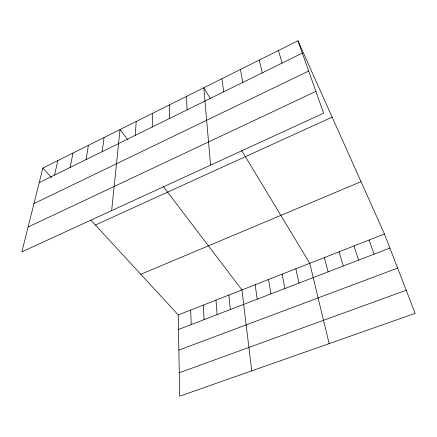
<?xml version="1.0" encoding="UTF-8"?>
<svg xmlns="http://www.w3.org/2000/svg" width="437" height="437" viewBox="0 0 437 437"><rect width="100%" height="100%" fill="white"/><g stroke="black" fill="none" stroke-linecap="round" stroke-linejoin="round"><path stroke-width="0.66" d="M152.229 127.003L152.682 113.27M135.257 135.355L136.213 121.486M111.648 210.601L120.017 129.571L127.828 139.851M102.165 151.644L104.082 137.524M86.034 159.587L88.405 145.346M70.166 167.398L72.979 153.043M54.559 175.079L57.799 160.619M42.859 168.076L21.85 251.865L323.615 113.194L297.947 40.778L42.859 168.076L51.468 177.411M39.21 182.633L302.322 53.123M33.96 203.576L308.68 71.051M28.077 227.032L315.885 91.382M95.397 225.055L332.136 117.121M140.796 274.283L361.038 181.672M178.263 314.924L384.467 233.992L415.15 313.367L179.656 396.222L178.263 314.924L90.858 220.128M178.514 329.487L389.908 248.063M178.87 350.108L397.648 268.089M179.257 372.75L406.208 290.239M163.077 186.206L241.94 289.933L251.723 370.866M210.421 98.767L203.784 87.766L210.579 165.137M241.595 150.388L309.778 263.309L329.137 343.629M297.947 40.778L384.467 233.992M369.118 240.017L374.138 254.137M353.975 245.96L358.586 260.124M339.041 251.821L343.253 266.029M278.424 50.517L282.111 63.07M324.309 257.606L328.132 271.858M259.256 60.087L262.276 72.832M295.86 268.771L298.946 283.1M282.116 274.163L284.858 288.524M240.432 69.478L242.814 82.413M268.553 279.489L270.956 293.882M255.164 284.744L257.229 299.165M221.947 78.704L223.706 91.819M228.884 295.057L230.315 309.533M215.993 300.115L217.118 314.618M203.26 305.113L204.084 319.638M186.457 96.413L187.069 109.856M190.685 310.052L191.22 324.593M169.43 104.913L169.496 118.503"/></g></svg>
